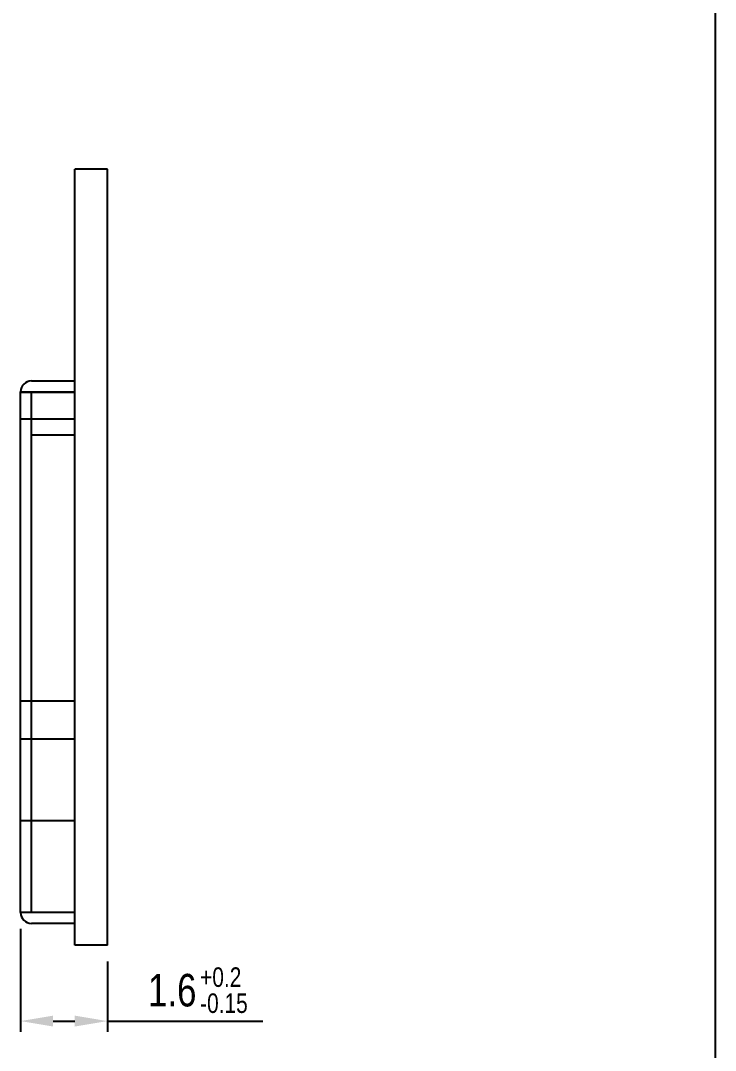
# Model space of a CAD drawing. Extents: x 0 to 189, y 4 to 276.
# Drawn here: x 124.5 to 188.5, y 78.9 to 173.8 of the extents above; entities that cross this region are included whole.
import ezdxf

# ---------------------------------------------------------------- set-up
doc = ezdxf.new("R2010")
doc.units = 0
doc.header["$LTSCALE"] = 19.36
doc.header["$PDMODE"] = 3
doc.header["$PDSIZE"] = 8
doc.layers.get('0').update_dxf_attribs({"linetype": 'CONTINUOUS'})
doc.layers.get('DEFPOINTS').update_dxf_attribs({"linetype": 'CONTINUOUS'})
doc.styles.get("Standard").update_dxf_attribs({"font": 'txt', "width": 0.8})
doc.dimstyles.get("Standard").update_dxf_attribs({"dimtxt": 3, "dimasz": 3, "dimexe": 2.5, "dimexo": 0.5, "dimtad": 1, "dimblk": '_FILLED', "dimblk1": '_FILLED', "dimblk2": '_FILLED', "dimcen": 0.09, "dimazin": 3, "dimtp": 0.01, "dimtm": 0.01, "dimtfac": 1, "dimtofl": 0, "dimtmove": 0, "dimatfit": 3})

# ---------------------------------------------------------------- blocks, each defined once
blk = doc.blocks.new('_FILLED')
at = {"color": 0, "linetype": 'BYBLOCK'}
blk.add_solid([(0, 0), (-1, 0.167), (-1, -0.167)], dxfattribs=at)
blk = doc.blocks.new('*U38')
at = {"color": 0, "width": 0.8}
for s, height, p in [('+0.2', 1.8, (141.04, 84.729)), ('1.6', 3, (136.24, 82.929)), ('-0.15', 1.8, (141.04, 82.329))]:
    blk.add_text(s, height=height, dxfattribs=at).set_placement(p)
blk = doc.blocks.new('*D18')
at = {"color": 0}
for p, q in [((124.49, 90.079), (124.49, 80.579)), ((132.49, 87.079), (132.49, 80.579)), ((127.49, 81.579), (129.49, 81.579)), ((132.49, 81.579), (146.83, 81.579))]:
    blk.add_line(p, q, dxfattribs=at)
at = {"layer": 'DEFPOINTS', "color": 0}
for p in [(124.49, 91.579), (132.49, 88.579), (124.49, 81.579)]:
    blk.add_point(p, dxfattribs=at)
blk.add_blockref('*U38', (0, 0))
at = {"color": 0, "xscale": 3, "yscale": 3, "zscale": 3, "rotation": 180}
blk.add_blockref('_FILLED', (124.49, 81.579), dxfattribs=at)
at = {"color": 0, "xscale": 3, "yscale": 3, "zscale": 3}
blk.add_blockref('_FILLED', (132.49, 81.579), dxfattribs=at)

msp = doc.modelspace()

# ---------------------------------------------------------------- linework, layer by layer
at = {"color": 7, "linetype": 'CONTINUOUS'}
for p, q in [((188.542, 3.653), (188.542, 275.551)), ((129.49, 88.579), (129.49, 160.079)), ((132.49, 160.079), (129.49, 160.079)), ((132.49, 88.579), (132.49, 160.079)), ((125.49, 140.579), (129.49, 140.579)), ((124.49, 91.579), (124.49, 139.579)), ((124.49, 139.579), (129.49, 139.579)), ((124.49, 139.529), (129.49, 139.529)), ((125.49, 91.579), (125.49, 139.579)), ((124.49, 137.079), (129.49, 137.079)), ((129.49, 135.579), (125.49, 135.579)), ((124.49, 111.079), (129.49, 111.079)), ((124.49, 107.579), (129.49, 107.579)), ((124.49, 100.079), (129.49, 100.079)), ((124.49, 91.629), (129.49, 91.629)), ((129.49, 91.579), (124.49, 91.579)), ((129.49, 90.579), (125.49, 90.579)), ((132.49, 88.579), (129.49, 88.579))]:
    msp.add_line(p, q, dxfattribs=at)
for centre, start, end in [((125.49, 139.579), 90, 180), ((125.49, 91.579), 180, 270)]:
    msp.add_arc(centre, 1, start, end, dxfattribs=at)

# ---------------------------------------------------------------- dimensions: what is measured, and where the dimension line sits
dim = msp.add_linear_dim(base=(124.49, 81.579), p1=(132.49, 88.579), p2=(124.49, 91.579), dimstyle='Standard')
dim.commit()
dim.dimension.update_dxf_attribs({"geometry": '*D18', "text_midpoint": (141.16, 81.579), "dimtype": 128})

doc.saveas('drawing.dxf')
